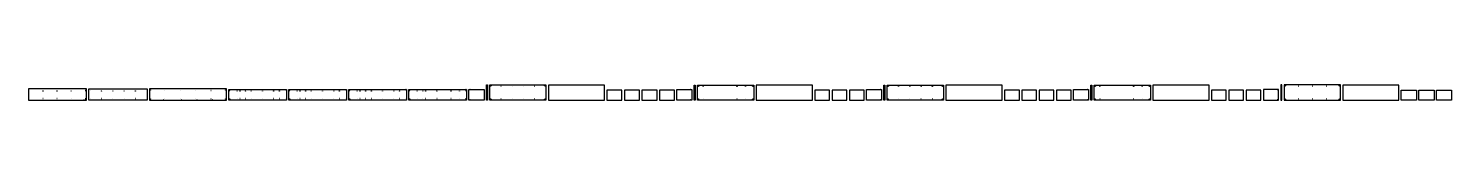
# Model space of a CAD drawing. Header units: metres. Extents: x 0 to 59.8, y 0 to 0.6.
import ezdxf

# ---------------------------------------------------------------- set-up
doc = ezdxf.new("R2010")
doc.units = ezdxf.units.M
for name, color, linetype in [('alesage_excentrique', 3, 'Continuous'), ('alesage_tourillon', 1, 'Continuous'), ('contour', 5, 'Continuous')]:
    doc.layers.add(name, color=color, linetype=linetype)

msp = doc.modelspace()

# ---------------------------------------------------------------- linework, layer by layer
at = {"layer": 'alesage_excentrique'}
for centre in [(19.421, 0.6025), (21.6825, 0.6025), (28.1515, 0.593), (30.413, 0.593), (36.117, 0.593), (38.3785, 0.593), (44.8095, 0.593), (47.071, 0.593), (52.7845, 0.6025), (55.046, 0.6025), (5.114, 0.42), (5.114, 0.05), (8.276, 0.42), (8.276, 0.05), (8.444, 0.401), (8.444, 0.05), (10.965, 0.401), (10.965, 0.05), (13.486, 0.401), (13.486, 0.05), (16.007, 0.401), (16.007, 0.05), (19.405, 0.5865), (19.405, 0.05), (19.421, 0.034), (21.6825, 0.034), (21.6985, 0.5865), (21.6985, 0.05), (28.1355, 0.577), (28.1355, 0.05), (28.1515, 0.034), (30.413, 0.034), (30.429, 0.577), (30.429, 0.05), (36.101, 0.577), (36.101, 0.05), (36.117, 0.034), (38.3785, 0.034), (38.3945, 0.577), (38.3945, 0.05), (44.7935, 0.577), (44.7935, 0.05), (44.8095, 0.034), (47.071, 0.034), (47.087, 0.577), (47.087, 0.05), (52.7685, 0.5865), (52.7685, 0.05), (52.7845, 0.034), (55.046, 0.034), (55.062, 0.5865), (55.062, 0.05)]:
    msp.add_circle(centre, 0.008, dxfattribs=at)
at = {"layer": 'alesage_tourillon'}
for centre in [(0.0095, 0.42), (0.0095, 0.05), (0.069, 0.0095), (0.609375, 0.382), (0.609375, 0.069), (1.19975, 0.382), (1.19975, 0.069), (1.790125, 0.382), (1.790125, 0.069), (2.3305, 0.0095), (2.39, 0.401), (2.39, 0.05), (2.41975, 0.4415), (2.56025, 0.4415), (2.59, 0.401), (2.59, 0.05), (2.6495, 0.0095), (3.0718, 0.382), (3.0718, 0.069), (3.5441, 0.382), (3.5441, 0.069), (4.0164, 0.382), (4.0164, 0.069), (4.4887, 0.382), (4.4887, 0.069), (4.911, 0.0095), (4.9705, 0.42), (4.9705, 0.05), (5.13, 0.0095), (5.6665, 0.0095), (5.726, 0.401), (5.726, 0.05), (5.7855, 0.0095), (6.3125, 0.0095), (6.372, 0.401), (6.372, 0.05), (6.4315, 0.0095), (6.9585, 0.0095), (7.018, 0.401), (7.018, 0.05), (7.0775, 0.0095), (7.6045, 0.0095), (7.664, 0.401), (7.664, 0.05), (7.7235, 0.0095), (8.26, 0.0095), (8.46, 0.0095), (8.46, 0.0095), (8.764225, 0.382), (8.764225, 0.069), (8.8823, 0.382), (8.8823, 0.069), (9.11845, 0.382), (9.11845, 0.069), (9.3546, 0.382), (9.3546, 0.069), (9.8269, 0.382), (9.8269, 0.069), (10.2992, 0.382), (10.2992, 0.069), (10.53535, 0.382), (10.53535, 0.069), (10.7215, 0.0095), (10.7215, 0.0095), (10.781, 0.401), (10.781, 0.401), (10.781, 0.05), (10.781, 0.05), (10.81075, 0.4415), (10.81075, 0.4415), (10.981, 0.0095), (10.981, 0.0095), (11.285225, 0.382), (11.285225, 0.069), (11.4033, 0.382), (11.4033, 0.069), (11.63945, 0.382), (11.63945, 0.069), (11.8756, 0.382), (11.8756, 0.069), (12.3479, 0.382), (12.3479, 0.069), (12.8202, 0.382), (12.8202, 0.069), (13.05635, 0.382), (13.05635, 0.069), (13.2425, 0.0095), (13.2425, 0.0095), (13.302, 0.401), (13.302, 0.401), (13.302, 0.05), (13.302, 0.05), (13.33175, 0.4415), (13.33175, 0.4415), (13.502, 0.0095), (13.502, 0.0095), (13.806225, 0.382), (13.806225, 0.069), (13.9243, 0.382), (13.9243, 0.069), (14.16045, 0.382), (14.16045, 0.069), (14.3966, 0.382), (14.3966, 0.069), (14.8689, 0.382), (14.8689, 0.069), (15.3412, 0.382), (15.3412, 0.069), (15.57735, 0.382), (15.57735, 0.069), (15.7635, 0.0095), (15.7635, 0.0095), (15.823, 0.401), (15.823, 0.401), (15.823, 0.05), (15.823, 0.05), (15.85275, 0.4415), (15.85275, 0.4415), (16.023, 0.0095), (16.023, 0.0095), (16.327225, 0.382), (16.327225, 0.069), (16.563375, 0.382), (16.563375, 0.069), (16.68145, 0.382), (16.68145, 0.069), (17.15375, 0.382), (17.15375, 0.069), (17.744125, 0.382), (17.744125, 0.069), (18.09835, 0.382), (18.09835, 0.069), (18.2845, 0.0095), (18.2845, 0.0095), (18.344, 0.401), (18.344, 0.401), (18.344, 0.05), (18.344, 0.05), (18.37375, 0.4415), (18.37375, 0.4415), (18.544, 0.4415), (18.544, 0.0095), (19.0805, 0.4415), (19.0805, 0.0095), (19.8433, 0.5865), (19.8433, 0.05), (20.3156, 0.5865), (20.3156, 0.05), (20.7879, 0.5865), (20.7879, 0.05), (21.2602, 0.5865), (21.2602, 0.05), (27.284, 0.4415), (27.284, 0.0095), (27.811, 0.4415), (27.811, 0.0095), (28.33765, 0.577), (28.33765, 0.05), (29.75455, 0.577), (29.75455, 0.05), (30.108775, 0.577), (30.108775, 0.05), (35.2495, 0.4415), (35.2495, 0.0095), (35.7765, 0.4415), (35.7765, 0.0095), (36.5393, 0.577), (36.5393, 0.05), (37.0116, 0.577), (37.0116, 0.05), (37.4839, 0.577), (37.4839, 0.05), (37.9562, 0.577), (37.9562, 0.05), (43.942, 0.4415), (43.942, 0.0095), (44.469, 0.4415), (44.469, 0.0095), (44.99565, 0.577), (44.99565, 0.05), (46.41255, 0.577), (46.41255, 0.05), (46.766775, 0.577), (46.766775, 0.05), (51.9075, 0.4415), (51.9075, 0.0095), (52.444, 0.4415), (52.444, 0.0095), (53.324875, 0.5865), (53.324875, 0.05), (53.91525, 0.5865), (53.91525, 0.05), (54.505625, 0.5865), (54.505625, 0.05)]:
    msp.add_circle(centre, 0.003, dxfattribs=at)
at = {"layer": 'contour'}
for points in [[(19.271, 0.6365), (19.271, 0), (19.2305, 0), (19.2305, 0.6365)], [(21.7325, 0.6365), (21.7325, 0), (19.371, 0), (19.371, 0.6365)], [(21.8325, 0.6305), (21.8325, 0), (24.188, 0), (24.188, 0.6305)], [(28.0015, 0.627), (28.0015, 0), (27.961, 0), (27.961, 0.627)], [(30.463, 0.627), (30.463, 0), (28.1015, 0), (28.1015, 0.627)], [(30.563, 0.621), (30.563, 0), (32.9185, 0), (32.9185, 0.621)], [(35.967, 0.627), (35.967, 0), (35.9265, 0), (35.9265, 0.627)], [(38.4285, 0.627), (38.4285, 0), (36.067, 0), (36.067, 0.627)], [(38.5285, 0.621), (38.5285, 0), (40.884, 0), (40.884, 0.621)], [(44.6595, 0.627), (44.6595, 0), (44.619, 0), (44.619, 0.627)], [(47.121, 0.627), (47.121, 0), (44.7595, 0), (44.7595, 0.627)], [(47.221, 0.621), (47.221, 0), (49.5765, 0), (49.5765, 0.621)], [(52.6345, 0), (52.6345, 0.6365), (52.594, 0.6365), (52.594, 0)], [(55.096, 0), (55.096, 0.6365), (52.7345, 0.6365), (52.7345, 0)], [(55.196, 0.6305), (55.196, 0), (57.5515, 0), (57.5515, 0.6305)], [(2.44, 0), (2.44, 0.47), (0, 0.47), (0, 0)], [(2.54, 0), (2.54, 0.47), (4.98, 0.47), (4.98, 0)], [(8.31, 0), (8.31, 0.47), (5.08, 0.47), (5.08, 0)], [(10.831, 0), (8.41, 0), (8.41, 0.451), (10.831, 0.451)], [(13.352, 0), (10.931, 0), (10.931, 0.451), (13.352, 0.451)], [(15.873, 0), (13.452, 0), (13.452, 0.451), (15.873, 0.451)], [(18.394, 0), (15.973, 0), (15.973, 0.451), (18.394, 0.451)], [(18.494, 0), (18.494, 0.451), (19.1305, 0.451), (19.1305, 0)], [(24.288, 0), (24.9245, 0), (24.9245, 0.413), (24.288, 0.413)], [(25.0245, 0), (25.661, 0), (25.661, 0.413), (25.0245, 0.413)], [(25.761, 0), (26.3975, 0), (26.3975, 0.413), (25.761, 0.413)], [(26.4975, 0), (27.134, 0), (27.134, 0.413), (26.4975, 0.413)], [(27.234, 0), (27.234, 0.451), (27.861, 0.451), (27.861, 0)], [(33.0185, 0), (33.6455, 0), (33.6455, 0.413), (33.0185, 0.413)], [(33.7455, 0), (34.3725, 0), (34.3725, 0.413), (33.7455, 0.413)], [(34.4725, 0), (35.0995, 0), (35.0995, 0.413), (34.4725, 0.413)], [(35.1995, 0), (35.1995, 0.451), (35.8265, 0.451), (35.8265, 0)], [(40.984, 0), (41.611, 0), (41.611, 0.413), (40.984, 0.413)], [(41.711, 0), (42.338, 0), (42.338, 0.413), (41.711, 0.413)], [(42.438, 0), (43.065, 0), (43.065, 0.413), (42.438, 0.413)], [(43.165, 0), (43.792, 0), (43.792, 0.413), (43.165, 0.413)], [(43.892, 0), (43.892, 0.451), (44.519, 0.451), (44.519, 0)], [(49.6765, 0), (50.3035, 0), (50.3035, 0.413), (49.6765, 0.413)], [(50.4035, 0), (51.0305, 0), (51.0305, 0.413), (50.4035, 0.413)], [(51.1305, 0), (51.7575, 0), (51.7575, 0.413), (51.1305, 0.413)], [(52.494, 0), (52.494, 0.451), (51.8575, 0.451), (51.8575, 0)], [(58.288, 0), (57.6515, 0), (57.6515, 0.413), (58.288, 0.413)], [(59.0245, 0), (58.388, 0), (58.388, 0.413), (59.0245, 0.413)], [(59.761, 0), (59.1245, 0), (59.1245, 0.413), (59.761, 0.413)]]:
    msp.add_lwpolyline(points, close=True, dxfattribs=at)

doc.saveas('drawing.dxf')
